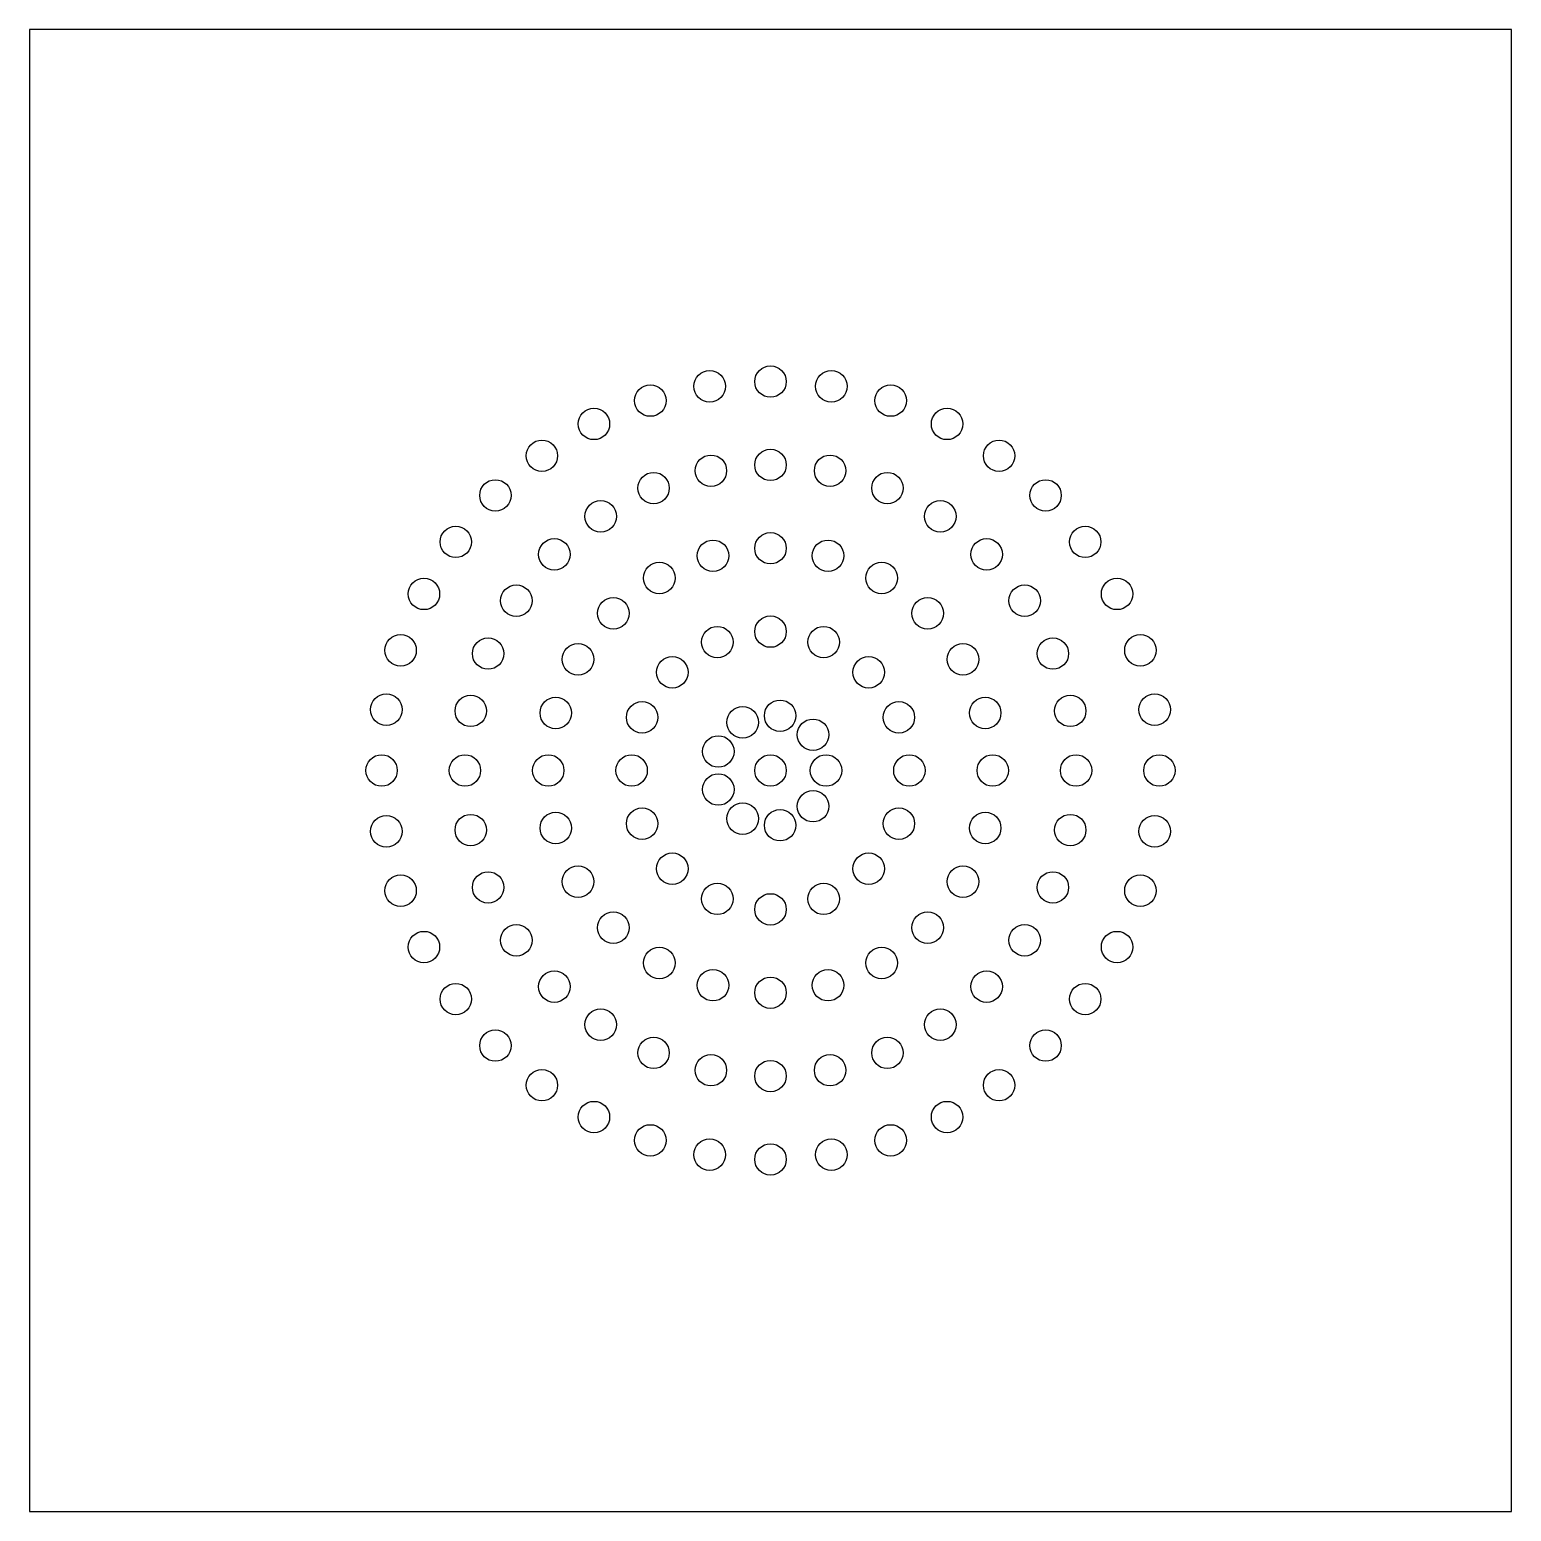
# Model space of a CAD drawing. Header units: millimetres. Extents: x 0 to 400, y 0 to 400.
import ezdxf

# ---------------------------------------------------------------- set-up
doc = ezdxf.new("R2010")
doc.units = ezdxf.units.MM
doc.layers.add('negeren', color=252, linetype='Continuous', lineweight=25, true_color=0xa0a0a4)
doc.layers.add('Snijden', color=5, linetype='Continuous', lineweight=25, true_color=0x0000ff)

msp = doc.modelspace()

# ---------------------------------------------------------------- linework, layer by layer
at = {"layer": 'negeren'}
for p, q in [((400, 400), (0, 400)), ((0, 400), (0, 0)), ((400, 0), (400, 400)), ((0, 0), (400, 0))]:
    msp.add_line(p, q, dxfattribs=at)
at = {"layer": 'Snijden'}
for centre in [(200, 305), (167.55, 299.86), (183.57, 303.71), (216.43, 303.71), (232.45, 299.86), (152.33, 293.56), (247.67, 293.56), (138.28, 284.95), (261.72, 284.95), (183.91, 280.91), (200, 282.5), (216.09, 280.91), (168.43, 276.22), (231.57, 276.22), (125.75, 274.25), (274.25, 274.25), (154.17, 268.6), (245.83, 268.6), (115.05, 261.72), (200, 260), (284.95, 261.72), (141.66, 258.34), (184.47, 257.96), (215.53, 257.96), (258.34, 258.34), (170, 251.96), (230, 251.96), (106.44, 247.67), (131.4, 245.83), (268.6, 245.83), (293.56, 247.67), (157.57, 242.43), (242.43, 242.43), (200, 237.5), (100.14, 232.45), (185.65, 234.65), (214.35, 234.65), (299.86, 232.45), (123.78, 231.57), (148.04, 230), (251.96, 230), (276.22, 231.57), (173.48, 226.52), (226.52, 226.52), (96.29, 216.43), (119.09, 216.09), (280.91, 216.09), (303.71, 216.43), (142.04, 215.53), (165.35, 214.35), (192.5, 212.99), (202.6, 214.77), (234.65, 214.35), (257.96, 215.53), (211.49, 209.64), (185.9, 205.13), (95, 200), (117.5, 200), (140, 200), (162.5, 200), (200, 200), (215, 200), (237.5, 200), (260, 200), (282.5, 200), (305, 200), (185.9, 194.87), (211.49, 190.36), (119.09, 183.91), (142.04, 184.47), (165.35, 185.65), (192.5, 187.01), (202.6, 185.23), (234.65, 185.65), (257.96, 184.47), (280.91, 183.91), (96.29, 183.57), (303.71, 183.57), (173.48, 173.48), (226.52, 173.48), (123.78, 168.43), (148.04, 170), (251.96, 170), (276.22, 168.43), (100.14, 167.55), (185.65, 165.35), (214.35, 165.35), (299.86, 167.55), (200, 162.5), (157.57, 157.57), (242.43, 157.57), (106.44, 152.33), (131.4, 154.17), (268.6, 154.17), (293.56, 152.33), (170, 148.04), (230, 148.04), (141.66, 141.66), (184.47, 142.04), (200, 140), (215.53, 142.04), (258.34, 141.66), (115.05, 138.28), (284.95, 138.28), (154.17, 131.4), (245.83, 131.4), (125.75, 125.75), (168.43, 123.78), (231.57, 123.78), (274.25, 125.75), (183.91, 119.09), (200, 117.5), (216.09, 119.09), (138.28, 115.05), (261.72, 115.05), (152.33, 106.44), (247.67, 106.44), (167.55, 100.14), (232.45, 100.14), (183.57, 96.29), (216.43, 96.29), (200, 95)]:
    msp.add_circle(centre, 4.25, dxfattribs=at)

doc.saveas('drawing.dxf')
